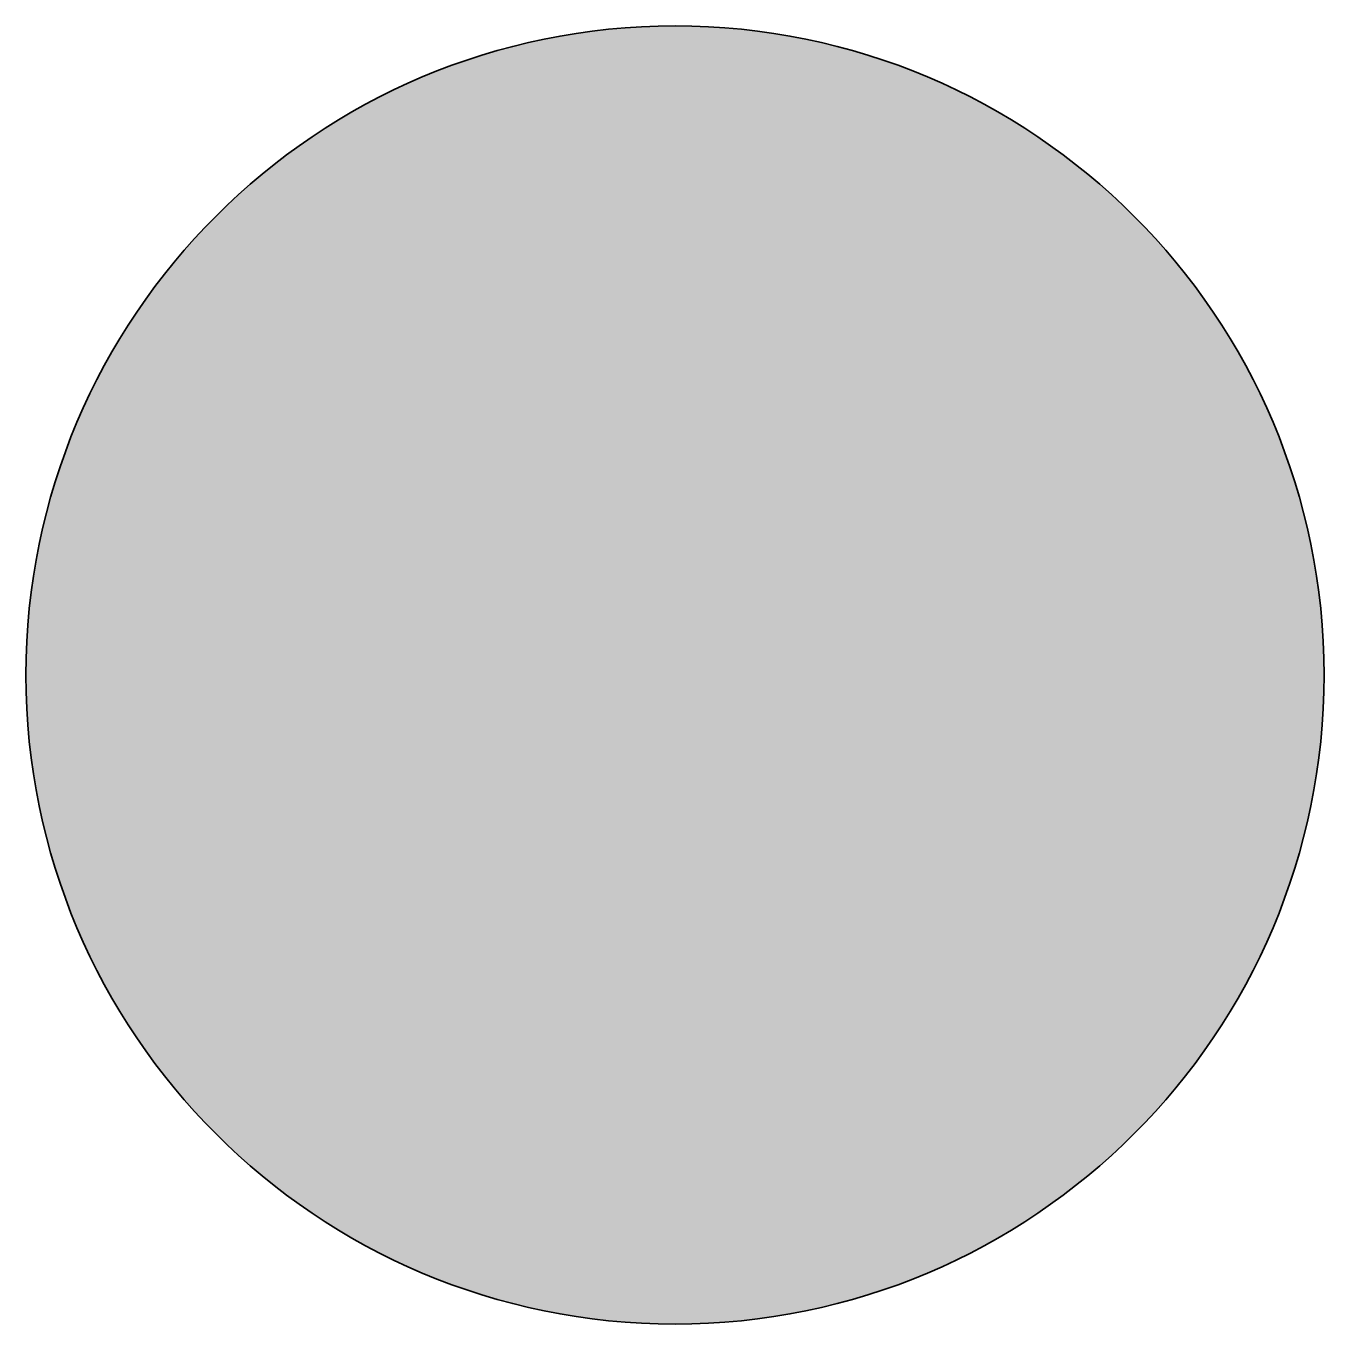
# Model space of a CAD drawing. Extents: x 3 to 1760, y 20 to 1040.
# Drawn here: x 412.07 to 452.07, y 1000 to 1040 of the extents above; entities that cross this region are included whole.
import ezdxf

# ---------------------------------------------------------------- set-up
doc = ezdxf.new("R2010")
doc.units = 0
doc.header["$MEASUREMENT"] = 0
doc.layers.add('Layer 1', color=7, linetype='Continuous', lineweight=0)

# ---------------------------------------------------------------- blocks, each defined once
blk = doc.blocks.new('Block_0')
at = {"layer": 'Layer 1', "true_color": 0x000000, "transparency": 33554687}
h = blk.add_hatch(color=18, dxfattribs=at)
h.dxf.hatch_style = 2
edge = h.paths.add_edge_path()
edge.add_spline(control_points=[(452.075, 1020), (452.075, 1008.95), (443.115, 1000), (432.075, 1000), (421.025, 1000), (412.075, 1008.95), (412.075, 1020), (412.075, 1031.05), (421.025, 1040), (432.075, 1040), (443.115, 1040), (452.075, 1031.05), (452.075, 1020)], knot_values=[0, 0, 0, 0, 1, 1, 1, 2, 2, 2, 3, 3, 3, 4, 4, 4, 4], degree=3, periodic=0)
at = {"layer": 'Layer 1', "color": 251, "lineweight": 35, "true_color": 0x666666}
blk.add_open_spline([(452.075, 1020), (452.075, 1008.95), (443.115, 1000), (432.075, 1000), (421.025, 1000), (412.075, 1008.95), (412.075, 1020), (412.075, 1031.05), (421.025, 1040), (432.075, 1040), (443.115, 1040), (452.075, 1031.05), (452.075, 1020)], degree=3, knots=[0, 0, 0, 0, 1, 1, 1, 2, 2, 2, 3, 3, 3, 4, 4, 4, 4], dxfattribs=at)

msp = doc.modelspace()

# ---------------------------------------------------------------- block references
at = {"layer": 'Layer 1'}
msp.add_blockref('Block_0', (0, 0), dxfattribs=at)

doc.saveas('drawing.dxf')
